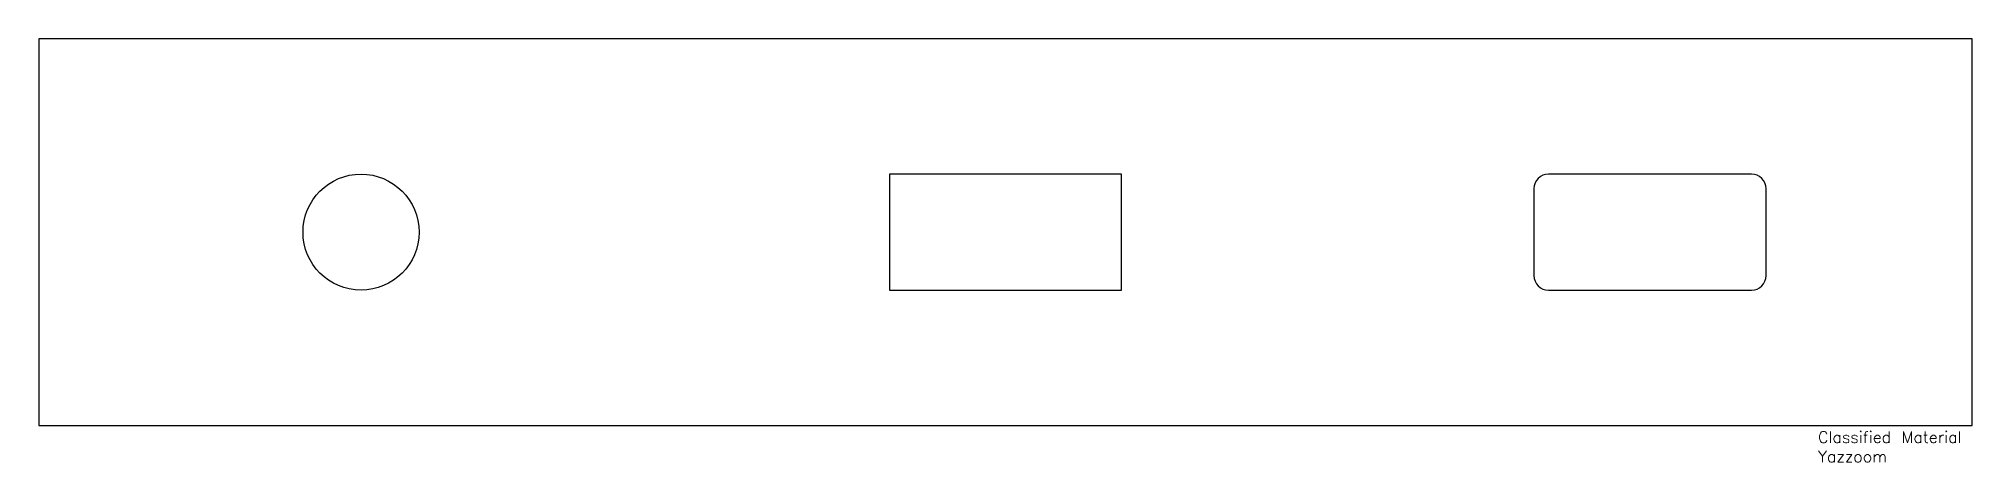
# Model space of a CAD drawing. Header units: inches. Extents: x 0 to 1000, y -19 to 200.
import ezdxf

# ---------------------------------------------------------------- set-up
doc = ezdxf.new("R2010")
doc.units = ezdxf.units.IN
doc.header["$MEASUREMENT"] = 0
doc.layers.get('0').update_dxf_attribs({"color": 30})
doc.styles.get("Standard").update_dxf_attribs({"font": 'txt.shx'})

msp = doc.modelspace()

# ---------------------------------------------------------------- linework, layer by layer
at = {"color": 30}
for points in [[(0, 0), (1000, 0), (1000, 200), (0, 200)], [(440, 70), (560, 70), (560, 130), (440, 130)]]:
    msp.add_lwpolyline(points, close=True, dxfattribs=at)
msp.add_lwpolyline([(780.8, 70), (885.8, 70, 0.41421), (893.3, 77.5), (893.3, 122.5, 0.41421), (885.8, 130), (780.8, 130, 0.41421), (773.3, 122.5), (773.3, 77.5, 0.41421)], format="xyb", close=True, dxfattribs=at)
msp.add_circle((166.7, 100), 30, dxfattribs=at)

# ---------------------------------------------------------------- texts
at = {"color": 30, "insert": (920.2, -3), "char_height": 6, "width": 79.8, "attachment_point": 1}
msp.add_mtext('Classified Material\\PYazzoom', dxfattribs=at)

doc.saveas('drawing.dxf')
